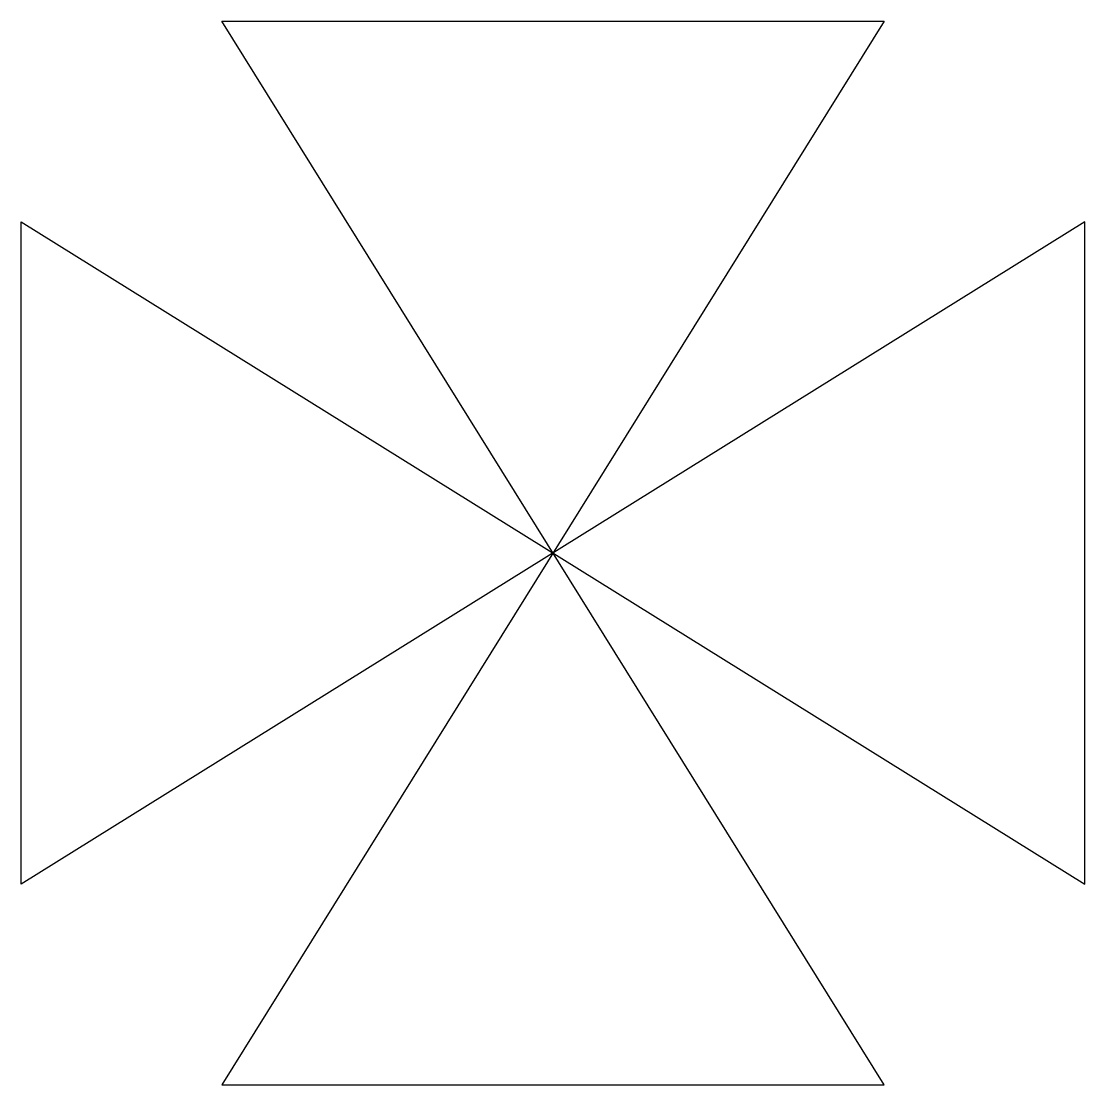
# Model space of a CAD drawing. Header units: millimetres. Extents: x -10132.298 to -10132.057, y 48.44 to 48.681.
import ezdxf

# ---------------------------------------------------------------- set-up
doc = ezdxf.new("R2010")
doc.units = ezdxf.units.MM
doc.header["$LTSCALE"] = 10
doc.layers.add('Tub_Válvulas', color=2, linetype='Continuous')

msp = doc.modelspace()

# ---------------------------------------------------------------- linework, layer by layer
at = {"layer": 'Tub_Válvulas'}
for p, q in [((-10132.10291, 48.68136), (-10132.25291, 48.44049)), ((-10132.10291, 48.44049), (-10132.25291, 48.68136)), ((-10132.25291, 48.68136), (-10132.10291, 48.68136)), ((-10132.29834, 48.48593), (-10132.29834, 48.63593)), ((-10132.29834, 48.63593), (-10132.05748, 48.48593)), ((-10132.05748, 48.63593), (-10132.29834, 48.48593)), ((-10132.05748, 48.48593), (-10132.05748, 48.63593)), ((-10132.25291, 48.44049), (-10132.10291, 48.44049))]:
    msp.add_line(p, q, dxfattribs=at)

doc.saveas('drawing.dxf')
